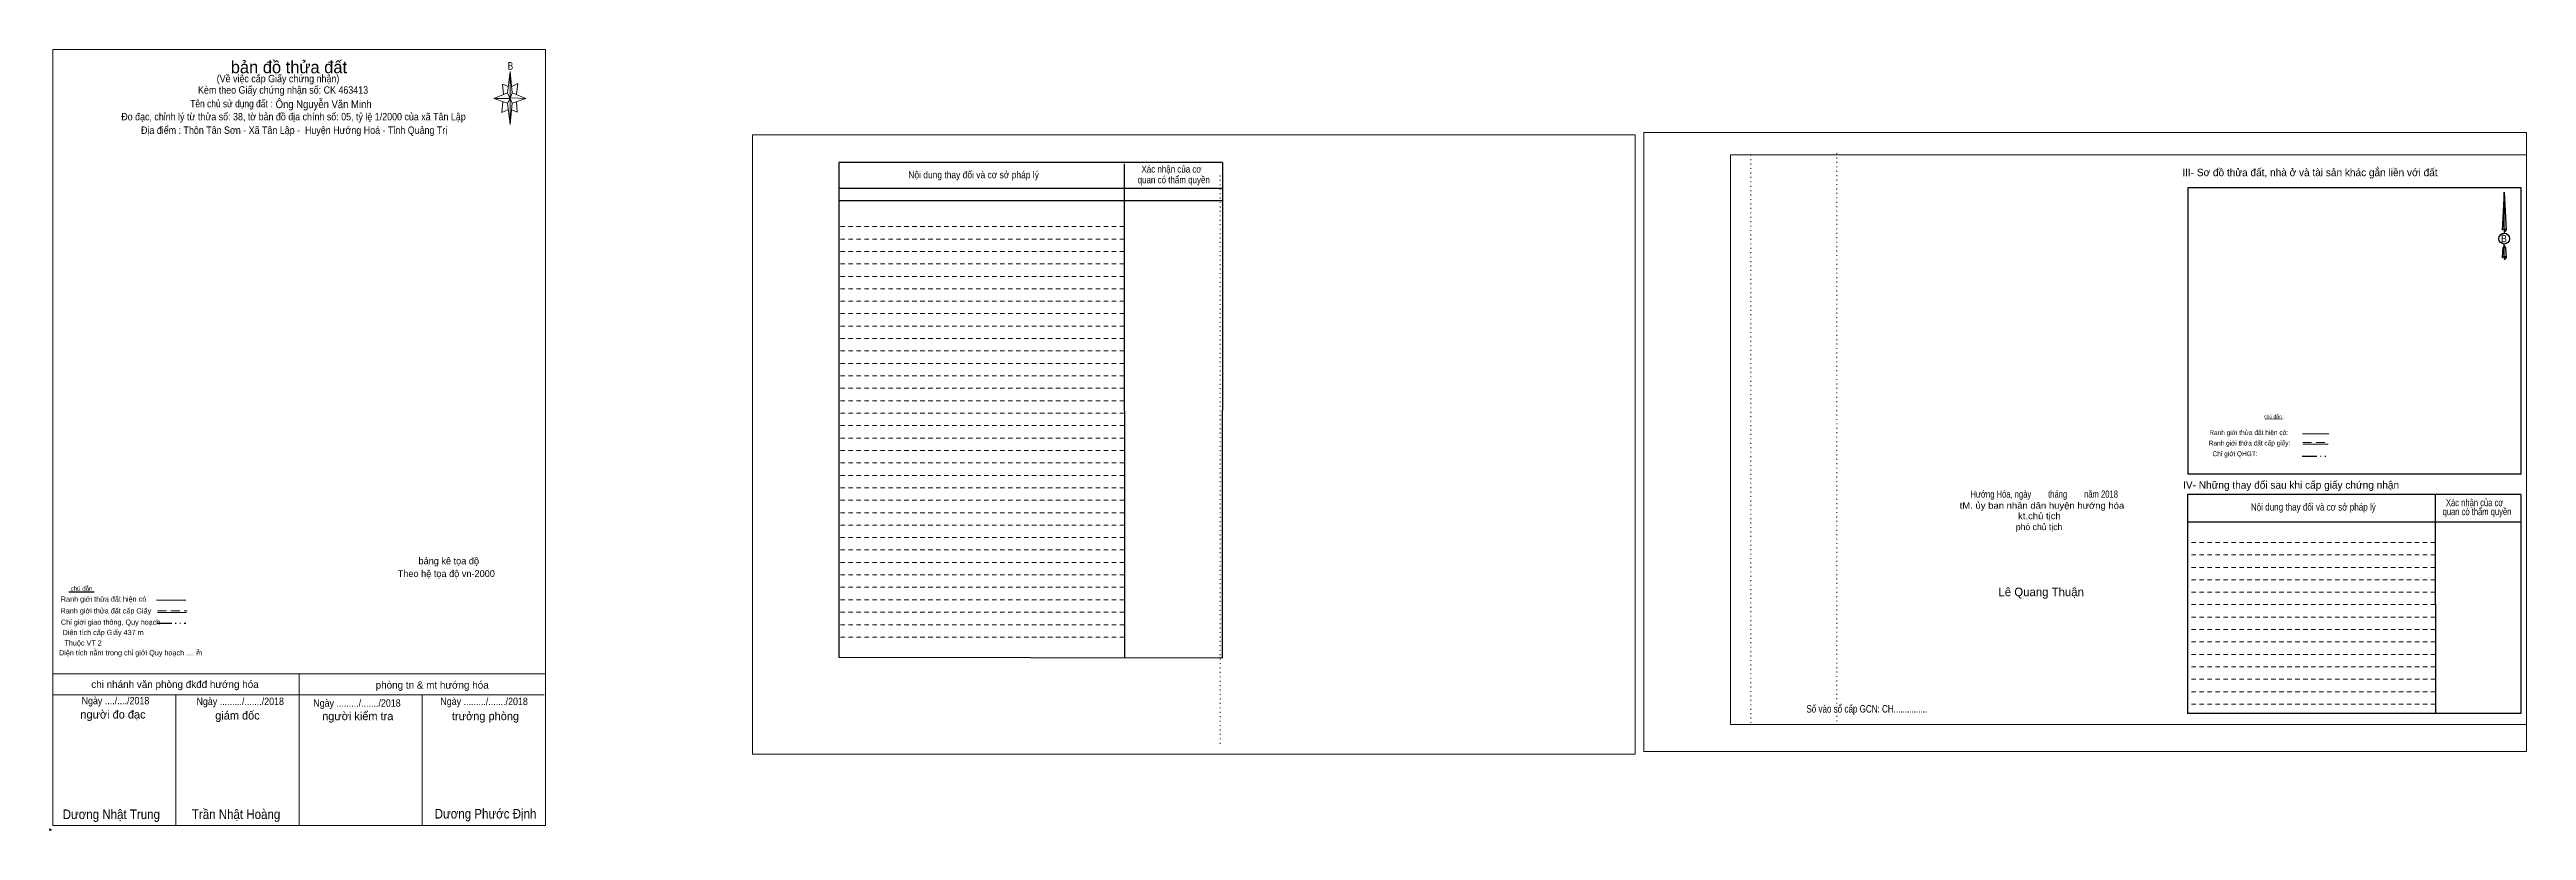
# Model space of a CAD drawing. Header units: metres. Extents: x 547727 to 548667, y 1837892 to 1838038.
# Drawn here: x 548214.8 to 548667.4, y 1837895.6 to 1838038.3 of the extents above; entities that cross this region are included whole.
import ezdxf
from ezdxf.enums import TextEntityAlignment as Align

# ---------------------------------------------------------------- set-up
doc = ezdxf.new("R2010")
doc.units = ezdxf.units.M
doc.header["$LTSCALE"] = 0.54
doc.header["$PDMODE"] = 32
doc.header["$PDSIZE"] = 0.27
for name, pattern in [('DASH_DOUBLE_DOT', [9.2, 5, -1.2, 0.3, -1.2, 0.3, -1.2]), ('DOTTED', [1.5, 0.3, -1.2]), ('MEDIUM_DASHED', [4.5, 3, -1.5]), ('SHORT_DASHED', [2.7, 1.5, -1.2])]:
    doc.linetypes.add(name, pattern=pattern)
for name, color, linetype, lineweight in [('18', 7, 'Continuous', 25), ('28', 7, 'SHORT_DASHED', 13), ('3', 7, 'Continuous', 13), ('4', 7, 'Continuous', 13), ('5', 7, 'DASH_DOUBLE_DOT', 25), ('55', 7, 'Continuous', 13), ('7', 7, 'Continuous', 13)]:
    doc.layers.add(name, color=color, linetype=linetype, lineweight=lineweight)

msp = doc.modelspace()

# ---------------------------------------------------------------- linework, layer by layer
at = {"layer": '18'}
for p, q in [((548663.28, 1838012.27), (548663.65, 1838005.33)), ((548663.28, 1838012.27), (548663.65, 1838005.33)), ((548663.28, 1838012.27), (548663.65, 1838005.33)), ((548662.98, 1838006.39), (548662.94, 1838005.34)), ((548663.28, 1838005.53), (548663.28, 1838005.28)), ((548663.28, 1838005.28), (548663.28, 1838005.09)), ((548663.28, 1838005.09), (548663.28, 1838004.81)), ((548663.28, 1838005.09), (548663.28, 1838004.81)), ((548663.28, 1838005.09), (548663.28, 1838004.81)), ((548663.28, 1838002.47), (548663.28, 1838002.77)), ((548663.28, 1838002.47), (548663.28, 1838002.77)), ((548663.28, 1838002.47), (548663.28, 1838002.77)), ((548663.28, 1838002.47), (548663.55, 1838002.09)), ((548663.28, 1838002.47), (548663.55, 1838002.09)), ((548663.28, 1838002.47), (548663.55, 1838002.09)), ((548663.55, 1838002.09), (548663.65, 1838000.27)), ((548663.55, 1838002.09), (548663.65, 1838000.27)), ((548663.55, 1838002.09), (548663.65, 1838000.27)), ((548663.65, 1838005.33), (548663.65, 1838005.34)), ((548663.28, 1838000.5), (548663.28, 1838000.24)), ((548663.28, 1838000.24), (548663.28, 1838000.03)), ((548663.65, 1838000.27), (548663.65, 1838000.28))]:
    msp.add_line(p, q, dxfattribs=at)
for points in [[(548663.28, 1838005.53), (548663.28, 1838012.27), (548662.98, 1838006.39)], [(548663.28, 1838000.5), (548663.28, 1838002.47), (548663.05, 1838002.09), (548662.98, 1838001.35), (548662.94, 1838000.28)]]:
    msp.add_lwpolyline(points, dxfattribs=at)
msp.add_ellipse((548663.2898, 1838003.7763), major_axis=(0, 0.9887), ratio=0.983453, dxfattribs=at)
for centre, start_param, end_param in [((548663.2901, 1838005.2998), 1.57079633, 3.07445202), ((548663.2901, 1838005.2998), 0.06714063, 1.57079633), ((548663.2901, 1838005.2998), 4.71238898, 6.28318531), ((548663.2901, 1838000.2537), 2.49106941, 3.07427841), ((548663.2901, 1838000.2537), 1.57079633, 2.49106941), ((548663.2901, 1838000.2537), 0.06714063, 1.57079633), ((548663.2901, 1838000.2537), 4.71238898, 6.28318531)]:
    msp.add_ellipse(centre, major_axis=(0.3564, 0), ratio=0.655448, start_param=start_param, end_param=end_param, dxfattribs=at)
at = {"layer": '28', "linetype": 'Continuous', "lineweight": 25}
for p, q in [((548429.11, 1838017.67), (548358.97, 1838017.67)), ((548411.13, 1838017.43), (548411.16, 1837927.16)), ((548429.11, 1838017.67), (548429.05, 1837927.1)), ((548429.11, 1838012.94), (548359.06, 1838012.94)), ((548429.11, 1838012.94), (548359.06, 1838012.94)), ((548429.11, 1838010.66), (548359.06, 1838010.66)), ((548666.41, 1837960.72), (548605.48, 1837960.72)), ((548650.68, 1837957.01), (548650.71, 1837917.02)), ((548666.35, 1837957.01), (548666.33, 1837917.02)), ((548666.33, 1837951.94), (548605.44, 1837951.94)), ((548429.05, 1837927.1), (548358.97, 1837927.2)), ((548666.33, 1837917.02), (548605.44, 1837917.02))]:
    msp.add_line(p, q, dxfattribs=at)
at = {"layer": '28'}
for p, q in [((548411.13, 1838005.99), (548358.97, 1838005.99)), ((548411.13, 1838003.7), (548358.97, 1838003.7)), ((548411.13, 1838001.45), (548358.97, 1838001.45)), ((548411.13, 1837999.14), (548358.97, 1837999.14)), ((548411.13, 1837996.88), (548358.97, 1837996.88)), ((548411.13, 1837994.6), (548358.97, 1837994.6)), ((548411.13, 1837992.33), (548358.97, 1837992.33)), ((548411.13, 1837990.06), (548358.97, 1837990.06)), ((548411.13, 1837987.79), (548358.97, 1837987.79)), ((548411.13, 1837985.51), (548358.97, 1837985.51)), ((548411.13, 1837983.25), (548358.97, 1837983.25)), ((548411.13, 1837980.96), (548358.97, 1837980.96)), ((548411.13, 1837978.71), (548358.97, 1837978.71)), ((548411.13, 1837976.44), (548358.97, 1837976.44)), ((548411.13, 1837974.15), (548358.97, 1837974.15)), ((548411.13, 1837971.9), (548358.97, 1837971.9)), ((548411.13, 1837969.6), (548358.97, 1837969.6)), ((548411.13, 1837967.33), (548358.97, 1837967.33)), ((548411.13, 1837965.05), (548358.97, 1837965.05)), ((548411.13, 1837962.78), (548358.97, 1837962.78)), ((548411.13, 1837960.5), (548358.97, 1837960.5)), ((548411.13, 1837958.23), (548358.97, 1837958.23)), ((548411.13, 1837955.96), (548358.97, 1837955.96)), ((548411.13, 1837953.68), (548358.97, 1837953.68)), ((548411.13, 1837951.43), (548358.97, 1837951.43)), ((548411.13, 1837949.13), (548358.97, 1837949.13)), ((548650.7, 1837948.26), (548605.44, 1837948.26)), ((548411.13, 1837946.89), (548358.97, 1837946.89)), ((548411.13, 1837944.59), (548358.97, 1837944.59)), ((548650.7, 1837945.98), (548605.44, 1837945.98)), ((548650.7, 1837943.7), (548605.44, 1837943.7)), ((548411.13, 1837942.33), (548358.97, 1837942.33)), ((548411.13, 1837940.05), (548358.97, 1837940.05)), ((548650.7, 1837941.44), (548605.44, 1837941.44)), ((548650.7, 1837939.16), (548605.44, 1837939.16)), ((548411.13, 1837937.76), (548358.97, 1837937.76)), ((548411.13, 1837935.5), (548358.97, 1837935.5)), ((548650.7, 1837936.88), (548605.44, 1837936.88)), ((548650.7, 1837934.59), (548605.44, 1837934.59)), ((548411.13, 1837933.22), (548358.97, 1837933.22)), ((548411.13, 1837930.94), (548358.97, 1837930.94)), ((548650.71, 1837932.33), (548605.44, 1837932.33)), ((548650.71, 1837930.07), (548605.44, 1837930.07)), ((548650.71, 1837927.8), (548605.44, 1837927.8)), ((548650.71, 1837925.52), (548605.44, 1837925.52)), ((548650.71, 1837923.24), (548605.44, 1837923.24)), ((548650.71, 1837920.98), (548605.44, 1837920.98)), ((548650.71, 1837918.71), (548605.44, 1837918.71))]:
    msp.add_line(p, q, dxfattribs=at)
at = {"layer": '28', "linetype": 'Continuous', "lineweight": 25}
for points in [[(548429.11, 1838017.67), (548358.97, 1838017.67), (548358.97, 1837927.2)], [(548666.41, 1837960.72), (548666.41, 1838013.08), (548605.48, 1838013.08), (548605.48, 1837960.72)], [(548666.35, 1837957.01), (548605.44, 1837957.01), (548605.44, 1837917.02)]]:
    msp.add_lwpolyline(points, dxfattribs=at)
at = {"layer": '3'}
for p, q in [((548521.89, 1838019.1), (548667.36, 1838019.1)), ((548521.89, 1837914.97), (548521.89, 1838019.1)), ((548667.36, 1838019.1), (548667.36, 1837914.1)), ((548521.89, 1837914.97), (548667.36, 1837914.97))]:
    msp.add_line(p, q, dxfattribs=at)
at = {"layer": '3', "linetype": 'DOTTED'}
for p, q in [((548525.66, 1838019.1), (548525.66, 1837914.97)), ((548541.36, 1838019.41), (548541.36, 1837915.27)), ((548428.65, 1838015.31), (548428.65, 1837911.19))]:
    msp.add_line(p, q, dxfattribs=at)
at = {"layer": '3'}
for points in [[(548343.2, 1837909.56), (548504.48, 1837909.56), (548504.48, 1838022.76), (548343.2, 1838022.76)], [(548343.2, 1838022.76), (548504.48, 1838022.76), (548504.48, 1837909.56), (548343.2, 1837909.56)], [(548343.2, 1837909.56), (548504.48, 1837909.56), (548504.48, 1838022.76), (548343.2, 1838022.76)], [(548506.08, 1837910.03), (548667.36, 1837910.03), (548667.36, 1838023.19), (548506.08, 1838023.19)]]:
    msp.add_lwpolyline(points, close=True, dxfattribs=at)
msp.add_lwpolyline([(548527.78, 1838019.1), (548667.36, 1838019.1), (548667.36, 1837914.97), (548527.78, 1837914.97)], dxfattribs=at)
at = {"layer": '4'}
for p, q in [((548298.42, 1838030.4), (548298.92, 1838034.3)), ((548298.42, 1838028.5), (548295.92, 1838029.4)), ((548299.32, 1838030.4), (548301.82, 1838029.4)), ((548299.32, 1838028.5), (548298.92, 1838024.6)), ((548300.22, 1838026.9), (548299.22, 1838027.3)), ((548300.12, 1838028.8), (548300.22, 1838026.9)), ((548234.3, 1837937.69), (548239.68, 1837937.69)), ((548234.5, 1837935.45), (548239.77, 1837935.45)), ((548215.37, 1837924.23), (548305.37, 1837924.23)), ((548215.37, 1837924.23), (548305.37, 1837924.23)), ((548215.37, 1837924.23), (548305.37, 1837924.23)), ((548215.37, 1837920.43), (548305.17, 1837920.43)), ((548237.87, 1837896.53), (548237.87, 1837920.43)), ((548260.37, 1837896.53), (548260.37, 1837924.23)), ((548282.87, 1837896.53), (548282.87, 1837920.43)), ((548305.37, 1837896.53), (548215.37, 1837896.53))]:
    msp.add_line(p, q, dxfattribs=at)
at = {"layer": '4', "lineweight": 25}
msp.add_line((548222.92, 1837939.18), (548218.3, 1837939.18), dxfattribs=at)
at = {"layer": '4', "linetype": 'MEDIUM_DASHED'}
msp.add_line((548234.5, 1837935.77), (548239.94, 1837935.77), dxfattribs=at)
at = {"layer": '4', "linetype": 'DASH_DOUBLE_DOT', "lineweight": 25}
msp.add_line((548234.4, 1837933.48), (548239.64, 1837933.48), dxfattribs=at)
at = {"layer": '4'}
for points in [[(548215.37, 1838038.33), (548305.37, 1838038.33), (548305.37, 1837896.53), (548215.37, 1837896.53)], [(548298.92, 1838034.3), (548299.32, 1838030.4), (548298.92, 1838029.4)], [(548298.92, 1838029.4), (548295.92, 1838029.4), (548298.42, 1838030.4), (548299.32, 1838028.5), (548301.82, 1838029.4), (548298.92, 1838029.5)], [(548298.92, 1838029.4), (548298.92, 1838024.6), (548298.42, 1838028.5)]]:
    msp.add_lwpolyline(points, close=True, dxfattribs=at)
for points in [[(548298.92, 1838029.4), (548298.42, 1838030.4), (548295.92, 1838029.4)], [(548298.62, 1838031.6), (548297.52, 1838032), (548297.72, 1838030.1)], [(548298.92, 1838029.4), (548299.32, 1838028.5), (548301.82, 1838029.4)], [(548299.22, 1838031.6), (548300.32, 1838032.1), (548300.12, 1838030.1)], [(548297.62, 1838028.8), (548297.42, 1838026.8), (548298.52, 1838027.3)]]:
    msp.add_lwpolyline(points, dxfattribs=at)
msp.add_point((548214.9, 1837895.75), dxfattribs=at)
at = {"layer": '5'}
msp.add_line((548626.35, 1837963.99), (548631.26, 1837963.99), dxfattribs=at)
at = {"layer": '55'}
for p, q in [((548626.46, 1837968.12), (548631.26, 1837968.12)), ((548626.5, 1837966.19), (548631.1, 1837966.19)), ((548626.5, 1837966.19), (548631.1, 1837966.19))]:
    msp.add_line(p, q, dxfattribs=at)
at = {"layer": '55', "linetype": 'MEDIUM_DASHED'}
msp.add_line((548626.49, 1837966.52), (548631.2, 1837966.52), dxfattribs=at)
at = {"layer": '7'}
msp.add_line((548619.6, 1837970.81), (548622.77, 1837970.86), dxfattribs=at)

# ---------------------------------------------------------------- texts
at = {"layer": '18'}
for s, height, width, p in [('B', 1.358, 0.85, (548663.235, 1838003.11)), ('Hướng Hóa, ngày        tháng        năm 2018', 1.3, 0.8, (548579.235, 1837956.44)), ('tM. ủy ban nhân dân huyện hướng hóa', 1.179, 1.1, (548578.835, 1837954.41)), ('kt.chủ tịch', 1.179, 1.1, (548578.365, 1837952.5)), ('Số vào sổ cấp GCN: CH...............', 1.375, 0.8, (548546.82, 1837917.16))]:
    msp.add_text(s, height=height, dxfattribs=dict(at, width=width)).set_placement(p, align=Align.CENTER)
for s, height, p in [('phó chủ tịch', 1.179, (548578.305, 1837950.5)), ('Lê Quang Thuận', 1.556, (548578.69, 1837938.43))]:
    msp.add_text(s, height=height, dxfattribs=at).set_placement(p, align=Align.CENTER)
at = {"layer": '28'}
for s, height, width, p in [('Nội dung thay đổi và cơ sở pháp lý', 1.281, 0.9, (548383.615, 1838014.81)), ('Nội dung thay đổi và cơ sở pháp lý', 1.281, 0.9, (548383.615, 1838014.81)), ('Xác nhận của cơ', 1.281, 0.85, (548419.78, 1838015.84)), ('Xác nhận của cơ', 1.281, 0.85, (548419.78, 1838015.84)), (' quan có thẩm quyền', 1.281, 0.85, (548419.985, 1838013.89)), (' quan có thẩm quyền', 1.281, 0.85, (548419.985, 1838013.89)), ('Nội dung thay đổi và cơ sở pháp lý', 1.297, 0.85, (548628.415, 1837954.08)), (' quan có thẩm quyền', 1.297, 0.8, (548658.13, 1837953.24)), ('Xác nhận của cơ', 1.297, 0.8, (548657.885, 1837954.88))]:
    msp.add_text(s, height=height, dxfattribs=dict(at, width=width)).set_placement(p, align=Align.CENTER)
for s, p in [('III- Sơ đồ thửa đất, nhà ở và tài sản khác gắn liền với đất', (548627.8, 1838015.18)), ('IV- Những thay đổi sau khi cấp giấy chứng nhận', (548624.355, 1837958.07))]:
    msp.add_text(s, height=1.375, dxfattribs=at).set_placement(p, align=Align.CENTER)
at = {"layer": '4'}
for s, height, width, p in [('(Về việc cấp Giấy chứng nhận)', 1.35, 0.9, (548256.515, 1838032.35)), ('B', 1.378, 0.8, (548298.99, 1838034.65)), ('Tên chủ sử dụng đất :', 1.35, 0.85, (548247.985, 1838027.77)), ('Kèm theo Giấy chứng nhận số: CK 463413', 1.35, 0.9, (548257.435, 1838030.27)), ('Đo đạc, chỉnh lý từ thửa số: 38, tờ bản đồ địa chính số: 05, tỷ lệ 1/2000 của xã Tân Lập', 1.35, 0.9, (548259.345, 1838025.39)), ('Địa điểm : Thôn Tân Sơn - Xã Tân Lập -  Huyện Hướng Hoá - Tỉnh Quảng Trị ', 1.35, 0.9, (548259.685, 1838022.92)), ('chú dẫn', 0.7999, 1.05, (548220.61, 1837939.42)), ('Ranh giới thửa đất cấp Giấy', 0.96, 0.9, (548225.07, 1837935.27)), ('Ranh giới thửa đất hiện có ', 0.96, 0.9, (548224.815, 1837937.42)), ('Chỉ giới giao thông, Quy hoạch', 0.96, 0.9, (548225.93, 1837933.2)), ('Thuộc VT 2', 0.96, 0.9, (548220.905, 1837929.41)), ('Diện tích cấp Giấy 437 m', 0.96, 0.9, (548224.56, 1837931.32)), ('Diện tích nằm trong chỉ giới Quy hoạch .... m', 0.96, 0.9, (548229.575, 1837927.61)), ('2', 0.8, 0.8, (548241.86, 1837927.99)), ('Ngày ..../..../2018', 1.35, 0.9, (548226.81, 1837918.67)), ('Ngày ........./......./2018', 1.35, 0.9, (548249.61, 1837918.54)), ('Ngày ........./......./2018', 1.35, 0.9, (548270.94, 1837918.23)), ('Ngày ........./......./2018', 1.35, 0.9, (548294.17, 1837918.53)), ('Dương Nhật Trung', 1.75, 0.9, (548226.055, 1837897.7)), ('Trần Nhật Hoàng', 1.75, 0.9, (548248.85, 1837897.71)), ('Dương Phước Định', 1.75, 0.9, (548294.435, 1837897.8))]:
    msp.add_text(s, height=height, dxfattribs=dict(at, width=width)).set_placement(p, align=Align.CENTER)
for s, height, p in [('bản đồ thửa đất', 2.25, (548258.505, 1838033.99)), ('Theo hệ tọa độ vn-2000', 1.25, (548287.265, 1837941.93)), ('bảng kê tọa độ', 1.25, (548287.715, 1837944.25)), ('chi nhánh văn phòng đkđđ hướng hóa', 1.35, (548237.69, 1837921.65)), ('phòng tn & mt hướng hóa', 1.35, (548284.685, 1837921.53)), ('người đo đạc', 1.5, (548226.355, 1837916.07)), ('giám đốc', 1.5, (548249.105, 1837915.89)), ('người kiểm tra', 1.5, (548271.085, 1837915.77)), ('trưởng phòng', 1.5, (548294.425, 1837915.77))]:
    msp.add_text(s, height=height, dxfattribs=at).set_placement(p, align=Align.CENTER)
at = {"layer": '4', "width": 0.9}
msp.add_text('Ông Nguyễn Văn Minh', height=1.44, dxfattribs=at).set_placement((548256.08, 1838027.62))
at = {"layer": '55'}
for s, height, width, p in [('Ranh giới thửa đất cấp giấy:', 0.8837, 0.8, (548616.759, 1837965.9643)), ('Ranh giới thửa đất hiện có:', 0.8876, 0.8, (548616.604, 1837967.8938)), ('Chỉ giới QHGT:', 0.8837, 0.85, (548614.124, 1837964.0182))]:
    msp.add_text(s, height=height, rotation=0.135, dxfattribs=dict(at, width=width)).set_placement(p, align=Align.CENTER)
at = {"layer": '7'}
msp.add_text('chú dẫn :', height=0.6535, rotation=359.974, dxfattribs=at).set_placement((548621.2849, 1837970.9391), align=Align.CENTER)

doc.saveas('drawing.dxf')
